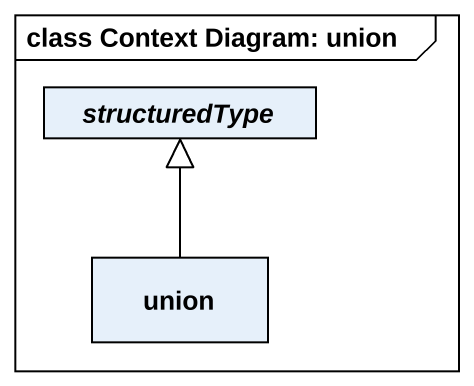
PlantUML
@startuml
mainframe class Context Diagram: union
hide circle
hide empty members
abstract class structuredType
class union
union -up-|> structuredType
@enduml
